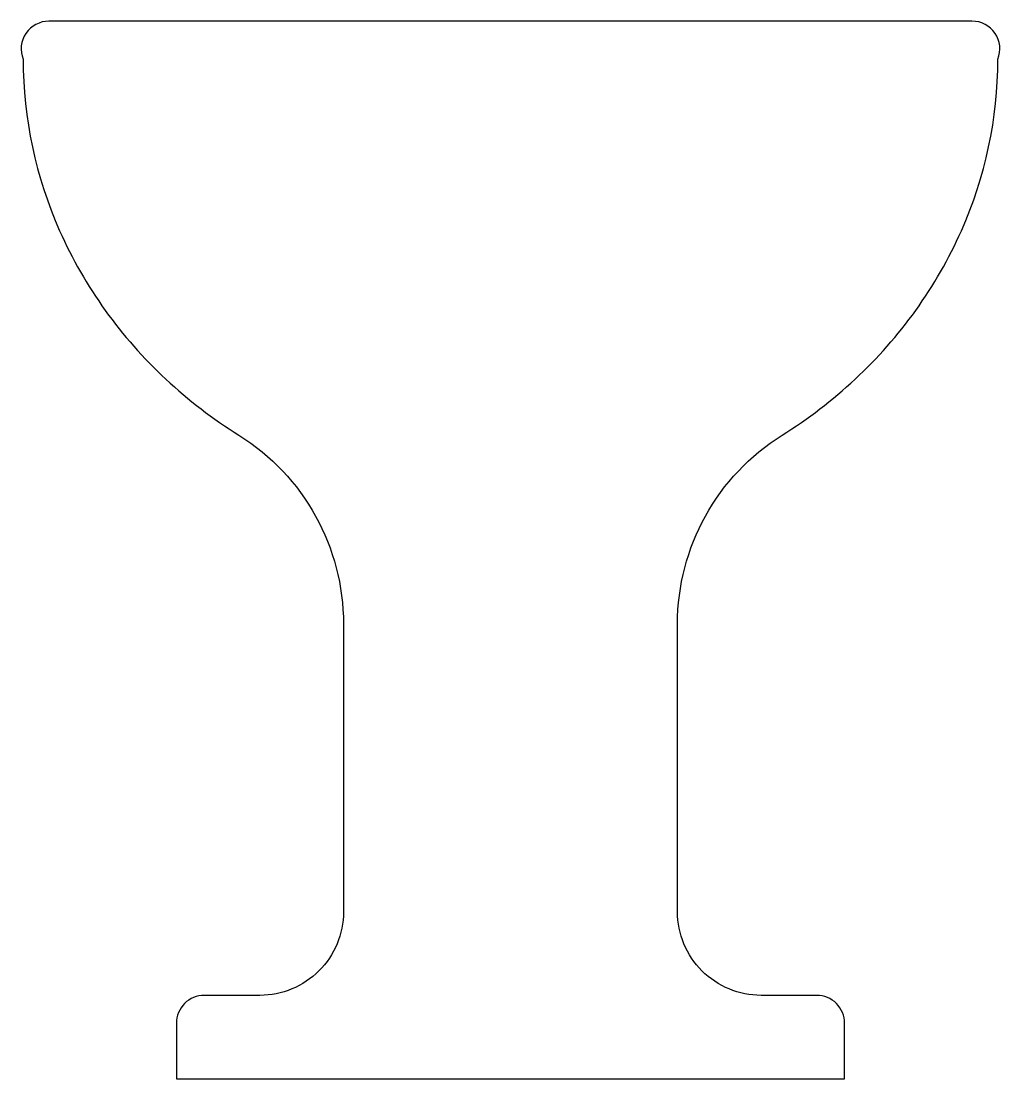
# Model space of a CAD drawing. Header units: millimetres. Extents: x -2977.128 to -2976.776, y 2974.295 to 2974.675.
import ezdxf

# ---------------------------------------------------------------- set-up
doc = ezdxf.new("R2010")
doc.units = ezdxf.units.MM
doc.header["$LTSCALE"] = 10
doc.layers.add('banheiro_louças', color=2, linetype='Continuous')

msp = doc.modelspace()

# ---------------------------------------------------------------- linework, layer by layer
at = {"layer": 'banheiro_louças'}
msp.add_lwpolyline([(-2977.06198, 2974.3251, 0.414214), (-2977.07198, 2974.3151), (-2977.07198, 2974.2951), (-2976.83198, 2974.2951), (-2976.83198, 2974.3151, 0.414214), (-2976.84198, 2974.3251), (-2976.86198, 2974.3251, -0.414214), (-2976.89198, 2974.3551), (-2976.89198, 2974.45854, -0.258443), (-2976.85441, 2974.52635, 0.047351), (-2976.82819, 2974.54645, 0.101047), (-2976.79003, 2974.59979, 0.105275), (-2976.77691, 2974.66141, 0.529878), (-2976.78621, 2974.6751), (-2977.11775, 2974.6751, 0.529878), (-2977.12704, 2974.66141, 0.105275), (-2977.11392, 2974.59979, 0.101047), (-2977.07577, 2974.54645, 0.047351), (-2977.04954, 2974.52635, -0.258443), (-2977.01198, 2974.45854), (-2977.01198, 2974.3551, -0.414214), (-2977.04198, 2974.3251)], format="xyb", close=True, dxfattribs=at)

doc.saveas('drawing.dxf')
